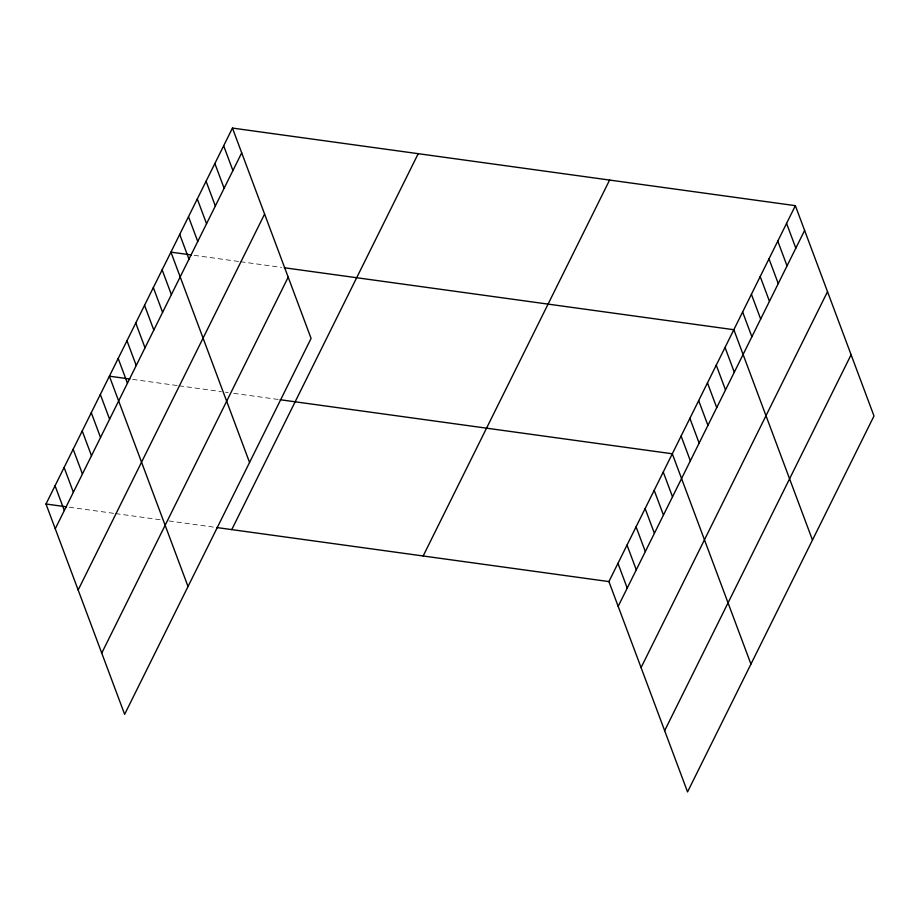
<?xml version="1.0" encoding="UTF-8"?>
<svg xmlns="http://www.w3.org/2000/svg" width="920" height="920" viewBox="0 0 920 920"><rect width="100%" height="100%" fill="white"/><g stroke="black" fill="none" stroke-linecap="round" stroke-linejoin="round"><path stroke-width="0.69" stroke-dasharray="4.6 3.45" d="M194.143 255.334L239.211 261.544M240.58 261.728L281.555 267.386M132.618 379.385L177.686 385.606M179.055 385.791L221.398 391.632M225.492 392.196L228.229 392.564M233.691 393.323L278.76 399.533M69.218 507.207L114.298 513.417M115.655 513.601L160.736 519.823M168.935 520.95L215.372 527.356"/><path stroke-width="1.38" d="M232.449 128.076L311.086 338.41L124.637 714.334L46 504.01L232.449 128.076L795.363 205.666L874 415.989L687.55 791.924L608.913 581.589L795.363 205.666M55.257 528.77L241.707 152.835M78.154 590.007L264.603 214.072M101.74 653.096L288.19 277.173M231.759 529.609L418.209 153.674M423.154 555.99L609.603 180.055M618.171 606.36L804.62 230.425M641.067 667.598L827.517 291.663M664.654 730.687L851.103 354.752M191.406 254.955L170.924 252.137L249.561 462.461M284.291 267.755L733.838 329.716L812.475 540.051M129.881 379.017L109.388 376.188L188.036 586.523M280.128 399.717L672.301 453.778L750.938 664.113M46 504.01L66.493 506.828M216.74 527.539L608.913 581.589M786.565 223.387L795.834 248.147M777.779 241.109L787.037 265.868M768.994 258.83L778.251 283.59M760.207 276.552L769.465 301.311M751.41 294.273L760.668 319.044M742.624 311.995L751.881 336.766M725.04 347.449L734.298 372.209M716.255 365.171L725.512 389.93M707.469 382.892L716.726 407.652M698.671 400.614L707.928 425.373M689.885 418.335L699.143 443.095M681.099 436.057L690.356 460.816M663.251 472.041L672.508 496.8M654.189 490.303L663.446 515.062M645.138 508.553L654.396 533.324M636.077 526.815L645.334 551.574M627.026 545.077L636.283 569.837M617.964 563.339L627.221 588.098M223.663 145.797L232.921 170.556M214.866 163.518L224.123 188.278M206.08 181.24L215.337 205.999M197.294 198.961L206.552 223.721M188.496 216.683L197.754 241.454M179.71 234.404L188.968 259.175M162.127 269.859L171.384 294.618M153.341 287.58L162.598 312.34M144.555 305.302L153.812 330.061M135.757 323.023L145.015 347.783M126.971 340.745L136.229 365.504M118.185 358.466L127.443 383.226M100.337 394.45L109.595 419.209M91.275 412.712L100.533 437.471M82.225 430.962L91.482 455.733M73.163 449.224L82.432 473.984M64.112 467.486L73.37 492.246M55.05 485.748L64.319 510.508"/></g></svg>
